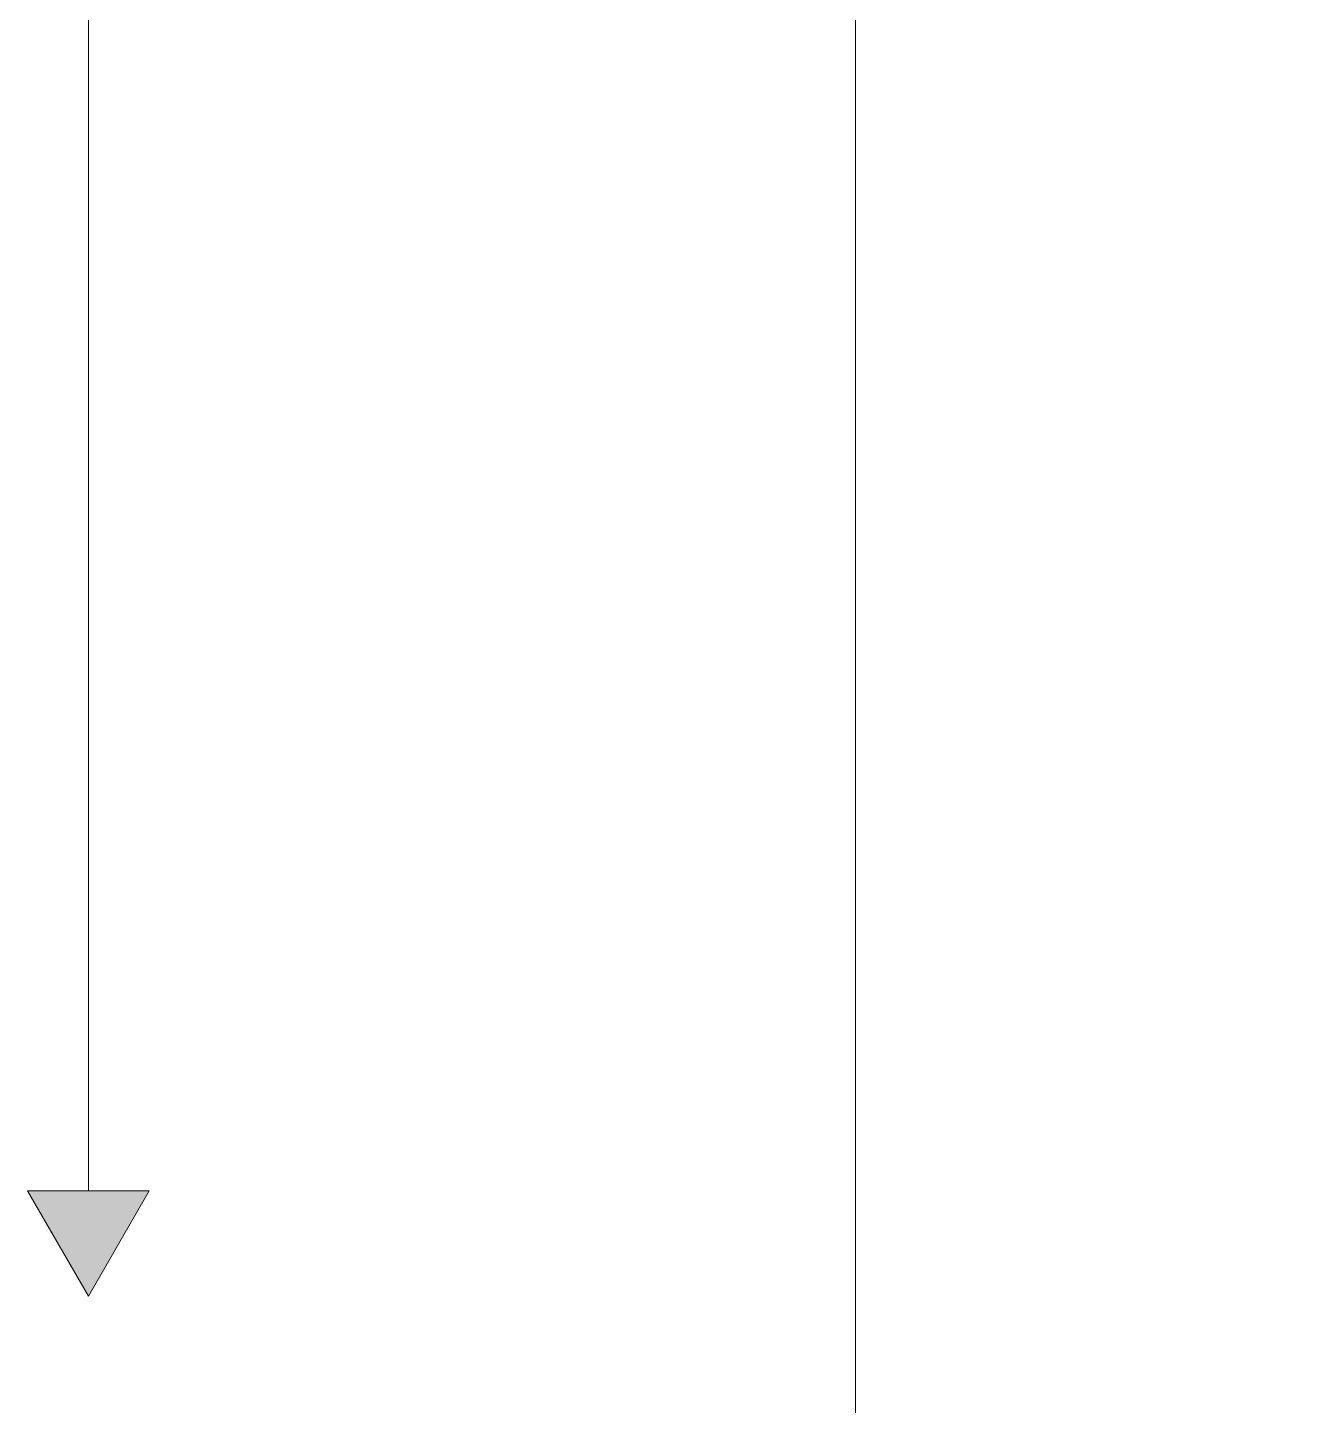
# Model space of a CAD drawing. Header units: metres. Extents: x -14 to 130, y -38 to 4.
# Drawn here: x 104.529 to 105.313, y -32.041 to -31.192 of the extents above; entities that cross this region are included whole.
import ezdxf

# ---------------------------------------------------------------- set-up
doc = ezdxf.new("R2010")
doc.units = ezdxf.units.M
doc.header["$MEASUREMENT"] = 0
doc.linetypes.add('Schnittlinie', pattern=[0.006, 0.003, -0.0015, 0, -0.0015])
doc.layers.add('A-Ost_Ansicht Ost PP_2_210 Decke', color=7, linetype='Continuous')
doc.layers.add('A-Ost_Ansicht Ost PP_2_Neubau_844 Umriss 2D', color=7, linetype='Continuous')

msp = doc.modelspace()

# ---------------------------------------------------------------- hatches: boundary and pattern name
at = {"layer": 'A-Ost_Ansicht Ost PP_2_Neubau_844 Umriss 2D', "linetype": 'Continuous', "lineweight": 13, "true_color": 0xfb0106}
msp.add_hatch(color=1, dxfattribs=at).paths.add_polyline_path([(104.5668, -31.97373), (104.6043, -31.90878), (104.5293, -31.90878)])

# ---------------------------------------------------------------- linework, layer by layer
at = {"layer": 'A-Ost_Ansicht Ost PP_2_210 Decke', "color": 7, "linetype": 'Schnittlinie', "lineweight": 13, "ltscale": 1000, "flags": 128}
for points in [[(105.11641, -26.39589), (105.21924, -26.49872), (105.21924, -32.83373), (105.71752, -32.83373)], [(104.53924, -32.29373), (105.03924, -32.29373), (105.03924, -29.61373), (104.53924, -29.61373)]]:
    msp.add_lwpolyline(points, dxfattribs=at)
at = {"layer": 'A-Ost_Ansicht Ost PP_2_Neubau_844 Umriss 2D', "color": 1, "linetype": 'Continuous', "lineweight": 13, "ltscale": 1000, "true_color": 0xfb0106}
for p, q in [((104.5668, -31.90878), (104.5668, -26.39589)), ((104.5293, -31.90878), (104.6043, -31.90878)), ((104.5668, -31.97373), (104.5293, -31.90878)), ((104.5668, -31.97373), (104.6043, -31.90878))]:
    msp.add_line(p, q, dxfattribs=at)

doc.saveas('drawing.dxf')
